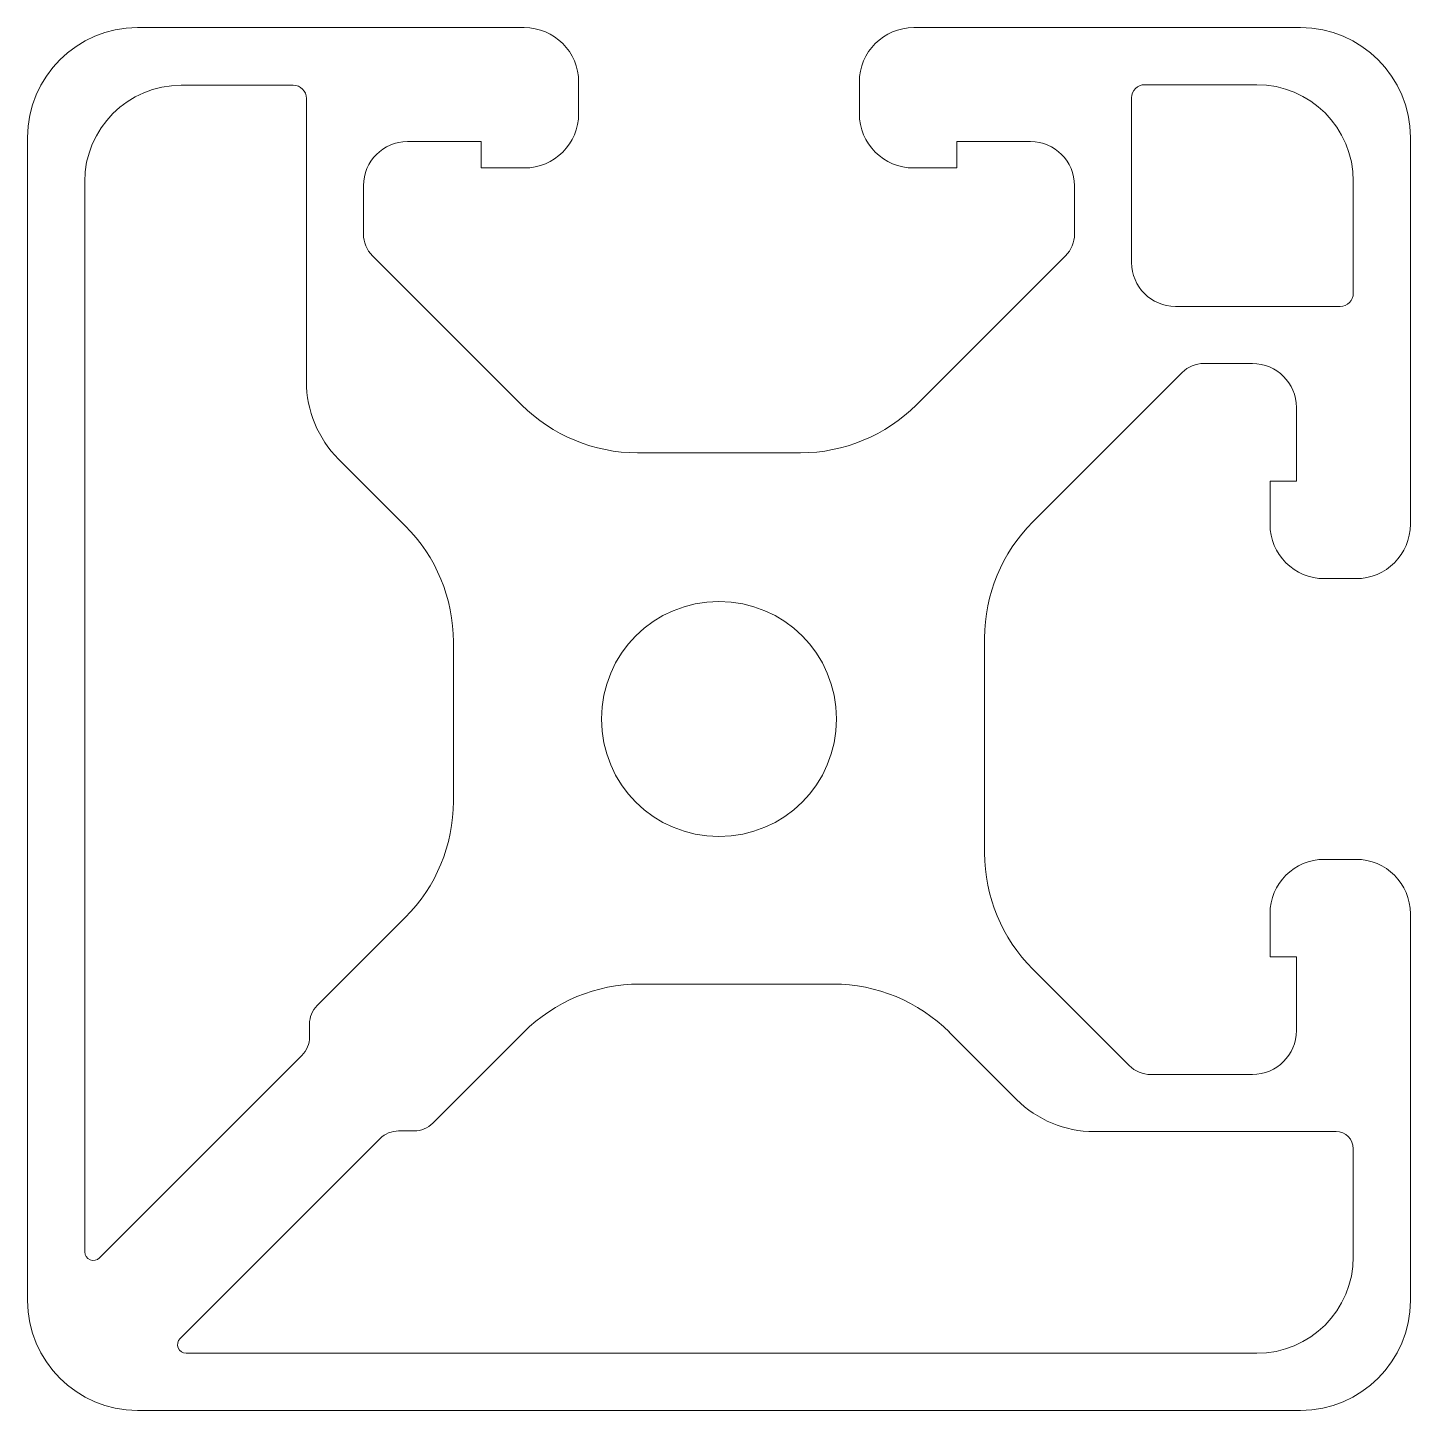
# Model space of a CAD drawing. Header units: millimetres. Extents: x -20 to 20, y -20 to 20.
import ezdxf

# ---------------------------------------------------------------- set-up
doc = ezdxf.new("R2010")
doc.units = ezdxf.units.MM

msp = doc.modelspace()

# ---------------------------------------------------------------- linework, layer by layer
at = {"color": 7, "linetype": 'Continuous', "lineweight": 15}
for p, q in [((-5.635, 20), (-16.825, 20)), ((16.825, 20), (5.635, 20)), ((-4.06, 17.515), (-4.06, 18.425)), ((4.06, 18.425), (4.06, 17.515)), ((-12.316, 18.335), (-15.556, 18.335)), ((15.556, 18.35), (12.316, 18.35)), ((-11.935, 9.763), (-11.935, 17.954)), ((11.935, 17.969), (11.935, 13.205)), ((-20, 16.825), (-20, -16.825)), ((20, 5.635), (20, 16.825)), ((-9.015, 16.702), (-6.879, 16.702)), ((-6.879, 16.702), (-6.879, 15.94)), ((6.879, 15.94), (6.879, 16.702)), ((6.879, 16.702), (9.015, 16.702)), ((-6.879, 15.94), (-5.635, 15.94)), ((5.635, 15.94), (6.879, 15.94)), ((-18.35, 15.541), (-18.35, -15.414)), ((-10.285, 14.03), (-10.285, 15.432)), ((10.285, 15.432), (10.285, 14.03)), ((18.35, 12.316), (18.35, 15.556)), ((-5.715, 9.091), (-10.025, 13.401)), ((10.025, 13.401), (5.715, 9.091)), ((13.205, 11.935), (17.969, 11.935)), ((9.076, 5.7), (13.401, 10.025)), ((14.03, 10.285), (15.432, 10.285)), ((16.702, 9.015), (16.702, 6.879)), ((2.356, 7.7), (-2.356, 7.7)), ((-9.076, 5.589), (-11.005, 7.518)), ((16.702, 6.879), (15.94, 6.879)), ((15.94, 6.879), (15.94, 5.635)), ((17.515, 4.06), (18.425, 4.06)), ((-7.685, -2.383), (-7.685, 2.23)), ((7.685, -3.875), (7.685, 2.341)), ((18.425, -4.06), (17.515, -4.06)), ((-11.623, -8.288), (-9.076, -5.742)), ((15.94, -5.635), (15.94, -6.879)), ((20, -16.825), (20, -5.635)), ((15.94, -6.879), (16.702, -6.879)), ((16.702, -6.879), (16.702, -9.015)), ((11.867, -10.025), (9.076, -7.234)), ((3.305, -7.67), (-2.291, -7.67)), ((-11.846, -9.197), (-11.846, -8.827)), ((-5.65, -9.061), (-8.282, -11.693)), ((8.607, -11.005), (6.663, -9.061)), ((-17.924, -15.591), (-12.069, -9.736)), ((15.432, -10.285), (12.496, -10.285)), ((-8.82, -11.916), (-9.267, -11.916)), ((17.855, -11.935), (10.852, -11.935)), ((-9.806, -12.139), (-15.591, -17.924)), ((18.35, -15.556), (18.35, -12.43)), ((-15.414, -18.35), (15.556, -18.35)), ((-16.825, -20), (16.825, -20))]:
    msp.add_line(p, q, dxfattribs=at)
msp.add_circle((0, 0), 3.4, dxfattribs=at)
for centre, radius, start, end in [((-16.825, 16.825), 3.175, 90, 180), ((-5.635, 18.425), 1.575, 0, 90), ((5.635, 18.425), 1.575, 90, 180), ((16.825, 16.825), 3.175, 0, 90), ((-15.556, 15.541), 2.794, 90, 180), ((-12.316, 17.954), 0.381, 0, 90), ((12.316, 17.969), 0.381, 90, 180), ((15.556, 15.556), 2.794, 0, 90), ((-5.635, 17.515), 1.575, 270, 0), ((5.635, 17.515), 1.575, 180, 270), ((-9.015, 15.432), 1.27, 90, 180), ((9.015, 15.432), 1.27, 0, 90), ((-9.396, 14.03), 0.889, 180, 225), ((9.396, 14.03), 0.889, 315, 0), ((13.205, 13.205), 1.27, 180, 270), ((17.969, 12.316), 0.381, 270, 0), ((14.03, 9.396), 0.889, 90, 135), ((15.432, 9.015), 1.27, 0, 90), ((-8.76, 9.763), 3.175, 180, 225), ((-2.356, 12.45), 4.75, 225, 270), ((2.356, 12.45), 4.75, 270, 315), ((12.435, 2.341), 4.75, 135, 180), ((17.515, 5.635), 1.575, 180, 270), ((18.425, 5.635), 1.575, 270, 0), ((-12.435, 2.23), 4.75, 0, 45), ((-12.435, -2.383), 4.75, 315, 0), ((12.435, -3.875), 4.75, 180, 225), ((17.515, -5.635), 1.575, 90, 180), ((18.425, -5.635), 1.575, 0, 90), ((-2.291, -12.42), 4.75, 90, 135), ((3.305, -12.42), 4.75, 45, 90), ((-11.084, -8.827), 0.762, 135, 179.9999), ((-12.608, -9.197), 0.762, 315, 359.9999), ((15.432, -9.015), 1.27, 270, 0), ((12.496, -9.396), 0.889, 225, 270), ((10.852, -8.76), 3.175, 225, 270), ((-9.267, -12.678), 0.762, 90.0001, 135), ((-8.82, -11.154), 0.762, 270.0001, 315), ((17.855, -12.43), 0.495, 0, 90), ((-18.1, -15.414), 0.25, 180, 315), ((15.556, -15.556), 2.794, 270, 0), ((-16.825, -16.825), 3.175, 180, 270), ((16.825, -16.825), 3.175, 270, 0), ((-15.414, -18.1), 0.25, 135, 270)]:
    msp.add_arc(centre, radius, start, end, dxfattribs=at)

doc.saveas('drawing.dxf')
